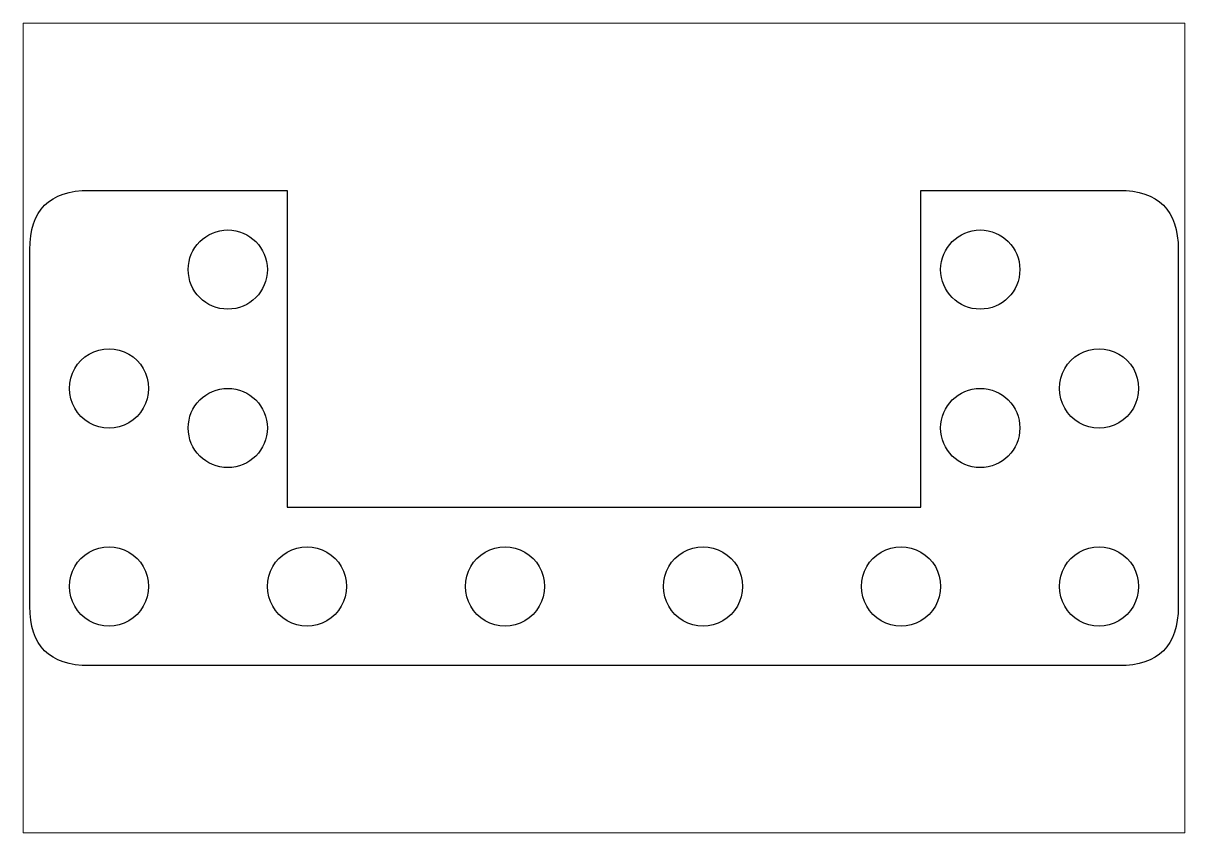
# Paper-space layout 'Layout1' of a CAD drawing. Extents: x 29 to 258, y 20 to 180.
# The model-space entities are those that its viewports show. They can reach past a viewport. Long polylines and large blocks are cut down to what shows.
import ezdxf

# ---------------------------------------------------------------- set-up
doc = ezdxf.new("R2010")
doc.units = 0
doc.layers.get('0').update_dxf_attribs({"linetype": 'CONTINUOUS'})
doc.layers.add('LAYER_1', color=7, linetype='CONTINUOUS')

msp = doc.modelspace()

# ---------------------------------------------------------------- linework, layer by layer
at = {"layer": 'LAYER_1', "color": 7}
for p, q in [((12, 46.999999), (21.999999, 47.000002)), ((21.999999, 47.000002), (22, 31)), ((53.999999, 30.999997), (53.999999, 46.999999)), ((53.999999, 46.999999), (63.999999, 46.999996)), ((9, 25.999999), (9, 43.999999)), ((66.999999, 43.999997), (66.999999, 25.999996)), ((22, 31), (53.999999, 30.999997)), ((63.999999, 22.999996), (12, 22.999999))]:
    msp.add_line(p, q, dxfattribs=at)
at = {"layer": 'LAYER_1', "color": 1}
for p, q in [((20.999998, 43), (20.999998, 43)), ((58.999997, 43), (58.999997, 43)), ((14.999998, 37.000001), (14.999998, 37.000001)), ((64.999999, 37.000001), (64.999999, 37.000001)), ((20.999998, 35.000002), (20.999998, 35.000002)), ((58.999998, 35.000002), (58.999998, 35.000002)), ((14.999998, 27.000001), (14.999998, 27.000001)), ((24.999998, 27.000001), (24.999998, 27.000001)), ((34.999998, 27.000001), (34.999998, 27.000001)), ((44.999997, 27.000001), (44.999997, 27.000001)), ((54.999998, 27.000001), (54.999998, 27.000001)), ((64.999998, 27.000001), (64.999998, 27.000001))]:
    msp.add_line(p, q, dxfattribs=at)
at = {"layer": 'LAYER_1', "color": 7}
for points in [[(9, 43.999999), (9, 45.999998), (10, 46.999999), (12, 46.999999)], [(63.999999, 46.999996), (66.000001, 46.999999), (66.999999, 45.999998), (66.999999, 43.999997)], [(12, 22.999999), (10, 22.999999), (9, 24), (9, 25.999999)], [(66.999999, 25.999996), (66.999999, 24), (66.000001, 22.999999), (63.999999, 22.999996)]]:
    msp.add_open_spline(points, degree=3, dxfattribs=at)
at = {"layer": 'LAYER_1', "color": 1}
for points in [[(17, 43), (17, 44.104567), (17.895429, 44.999996), (19.000002, 44.999996)], [(19.000002, 44.999996), (20.104568, 44.999996), (20.999998, 44.104567), (20.999998, 43)], [(55, 43), (55, 44.104567), (55.895429, 44.999996), (57.000001, 44.999996)], [(57.000001, 44.999996), (58.104568, 44.999996), (58.999997, 44.104567), (58.999997, 43)], [(19.000002, 40.999999), (17.895429, 40.999999), (17, 41.895428), (17, 43)], [(20.999998, 43), (20.999998, 41.895428), (20.104568, 40.999999), (19.000002, 40.999999)], [(57.000001, 40.999999), (55.895429, 40.999999), (55, 41.895428), (55, 43)], [(58.999997, 43), (58.999997, 41.895428), (58.104568, 40.999999), (57.000001, 40.999999)], [(11.000001, 37.000001), (10.999222, 37.71505), (11.380249, 38.376116), (11.999371, 38.733866)], [(11.999371, 38.733866), (12.618492, 39.091615), (13.381506, 39.091615), (14.000628, 38.733866)], [(14.000628, 38.733866), (14.619749, 38.376116), (15.000777, 37.71505), (14.999998, 37.000001)], [(61.000002, 37.000001), (60.999223, 37.71505), (61.38025, 38.376116), (61.999372, 38.733866)], [(61.999372, 38.733866), (62.618493, 39.091615), (63.381507, 39.091615), (64.000629, 38.733866)], [(64.000629, 38.733866), (64.61975, 38.376116), (65.000778, 37.71505), (64.999999, 37.000001)], [(11.999371, 35.266136), (11.380249, 35.623886), (10.999222, 36.284952), (11.000001, 37.000001)], [(14.999998, 37.000001), (15.000777, 36.284952), (14.619749, 35.623886), (14.000628, 35.266136)], [(17, 35.000002), (17, 36.104569), (17.895429, 36.999998), (19.000002, 36.999998)], [(19.000002, 36.999998), (20.104568, 36.999998), (20.999998, 36.104569), (20.999998, 35.000002)], [(55.000001, 35.000002), (55.000001, 36.104569), (55.89543, 36.999998), (57.000002, 36.999998)], [(57.000002, 36.999998), (58.104569, 36.999998), (58.999998, 36.104569), (58.999998, 35.000002)], [(61.999372, 35.266136), (61.38025, 35.623886), (60.999223, 36.284952), (61.000002, 37.000001)], [(64.999999, 37.000001), (65.000778, 36.284952), (64.61975, 35.623886), (64.000629, 35.266136)], [(14.000628, 35.266136), (13.381506, 34.908387), (12.618492, 34.908387), (11.999371, 35.266136)], [(64.000629, 35.266136), (63.381507, 34.908387), (62.618493, 34.908387), (61.999372, 35.266136)], [(19.000002, 33.000001), (17.895429, 33.000001), (17, 33.89543), (17, 35.000002)], [(20.999998, 35.000002), (20.999998, 33.89543), (20.104568, 33.000001), (19.000002, 33.000001)], [(57.000002, 33.000001), (55.89543, 33.000001), (55.000001, 33.89543), (55.000001, 35.000002)], [(58.999998, 35.000002), (58.999998, 33.89543), (58.104569, 33.000001), (57.000002, 33.000001)], [(11.999371, 28.733866), (12.618492, 29.091616), (13.381506, 29.091616), (14.000628, 28.733866)], [(21.999371, 28.733866), (22.618492, 29.091616), (23.381506, 29.091616), (24.000628, 28.733866)], [(31.99937, 28.733866), (32.618492, 29.091616), (33.381506, 29.091616), (34.000627, 28.733866)], [(41.99937, 28.733866), (42.618492, 29.091616), (43.381506, 29.091616), (44.000627, 28.733866)], [(51.999371, 28.733866), (52.618493, 29.091616), (53.381507, 29.091616), (54.000628, 28.733866)], [(61.999371, 28.733866), (62.618493, 29.091616), (63.381507, 29.091616), (64.000628, 28.733866)], [(11.000001, 27.000001), (10.999222, 27.715051), (11.380249, 28.376117), (11.999371, 28.733866)], [(14.000628, 28.733866), (14.619749, 28.376117), (15.000777, 27.715051), (14.999998, 27.000001)], [(21, 27.000001), (20.999222, 27.715051), (21.380249, 28.376117), (21.999371, 28.733866)], [(24.000628, 28.733866), (24.619749, 28.376117), (25.000776, 27.715051), (24.999998, 27.000001)], [(31, 27.000001), (30.999222, 27.715051), (31.380249, 28.376117), (31.99937, 28.733866)], [(34.000627, 28.733866), (34.619749, 28.376117), (35.000776, 27.715051), (34.999998, 27.000001)], [(41, 27.000001), (40.999221, 27.715051), (41.380249, 28.376117), (41.99937, 28.733866)], [(44.000627, 28.733866), (44.619749, 28.376117), (45.000776, 27.715051), (44.999997, 27.000001)], [(51.000001, 27.000001), (50.999222, 27.715051), (51.38025, 28.376117), (51.999371, 28.733866)], [(54.000628, 28.733866), (54.61975, 28.376117), (55.000777, 27.715051), (54.999998, 27.000001)], [(61.000001, 27.000001), (60.999222, 27.715051), (61.38025, 28.376117), (61.999371, 28.733866)], [(64.000628, 28.733866), (64.61975, 28.376117), (65.000777, 27.715051), (64.999998, 27.000001)], [(11.999371, 25.266137), (11.380249, 25.623886), (10.999222, 26.284952), (11.000001, 27.000001)], [(14.999998, 27.000001), (15.000777, 26.284952), (14.619749, 25.623886), (14.000628, 25.266137)], [(21.999371, 25.266137), (21.380249, 25.623886), (20.999222, 26.284952), (21, 27.000001)], [(24.999998, 27.000001), (25.000776, 26.284952), (24.619749, 25.623886), (24.000628, 25.266137)], [(31.99937, 25.266137), (31.380249, 25.623886), (30.999222, 26.284952), (31, 27.000001)], [(34.999998, 27.000001), (35.000776, 26.284952), (34.619749, 25.623886), (34.000627, 25.266137)], [(41.99937, 25.266137), (41.380249, 25.623886), (40.999221, 26.284952), (41, 27.000001)], [(44.999997, 27.000001), (45.000776, 26.284952), (44.619749, 25.623886), (44.000627, 25.266137)], [(51.999371, 25.266137), (51.38025, 25.623886), (50.999222, 26.284952), (51.000001, 27.000001)], [(54.999998, 27.000001), (55.000777, 26.284952), (54.61975, 25.623886), (54.000628, 25.266137)], [(61.999371, 25.266137), (61.38025, 25.623886), (60.999222, 26.284952), (61.000001, 27.000001)], [(64.999998, 27.000001), (65.000777, 26.284952), (64.61975, 25.623886), (64.000628, 25.266137)], [(14.000628, 25.266137), (13.381506, 24.908387), (12.618492, 24.908387), (11.999371, 25.266137)], [(24.000628, 25.266137), (23.381506, 24.908387), (22.618492, 24.908387), (21.999371, 25.266137)], [(34.000627, 25.266137), (33.381506, 24.908387), (32.618492, 24.908387), (31.99937, 25.266137)], [(44.000627, 25.266137), (43.381506, 24.908387), (42.618492, 24.908387), (41.99937, 25.266137)], [(54.000628, 25.266137), (53.381507, 24.908387), (52.618493, 24.908387), (51.999371, 25.266137)], [(64.000628, 25.266137), (63.381507, 24.908387), (62.618493, 24.908387), (61.999371, 25.266137)]]:
    msp.add_open_spline(points, degree=3, dxfattribs=at)

psp = doc.layouts.get("Layout1")

# ---------------------------------------------------------------- viewports
at = {"layer": '0', "linetype": 'Continuous'}
psp.add_viewport(center=(143.44, 99.96), size=(229.5, 159.9353), view_center_point=(38, 34.999999), view_height=40.88089813, dxfattribs=at)

doc.saveas('drawing.dxf')
